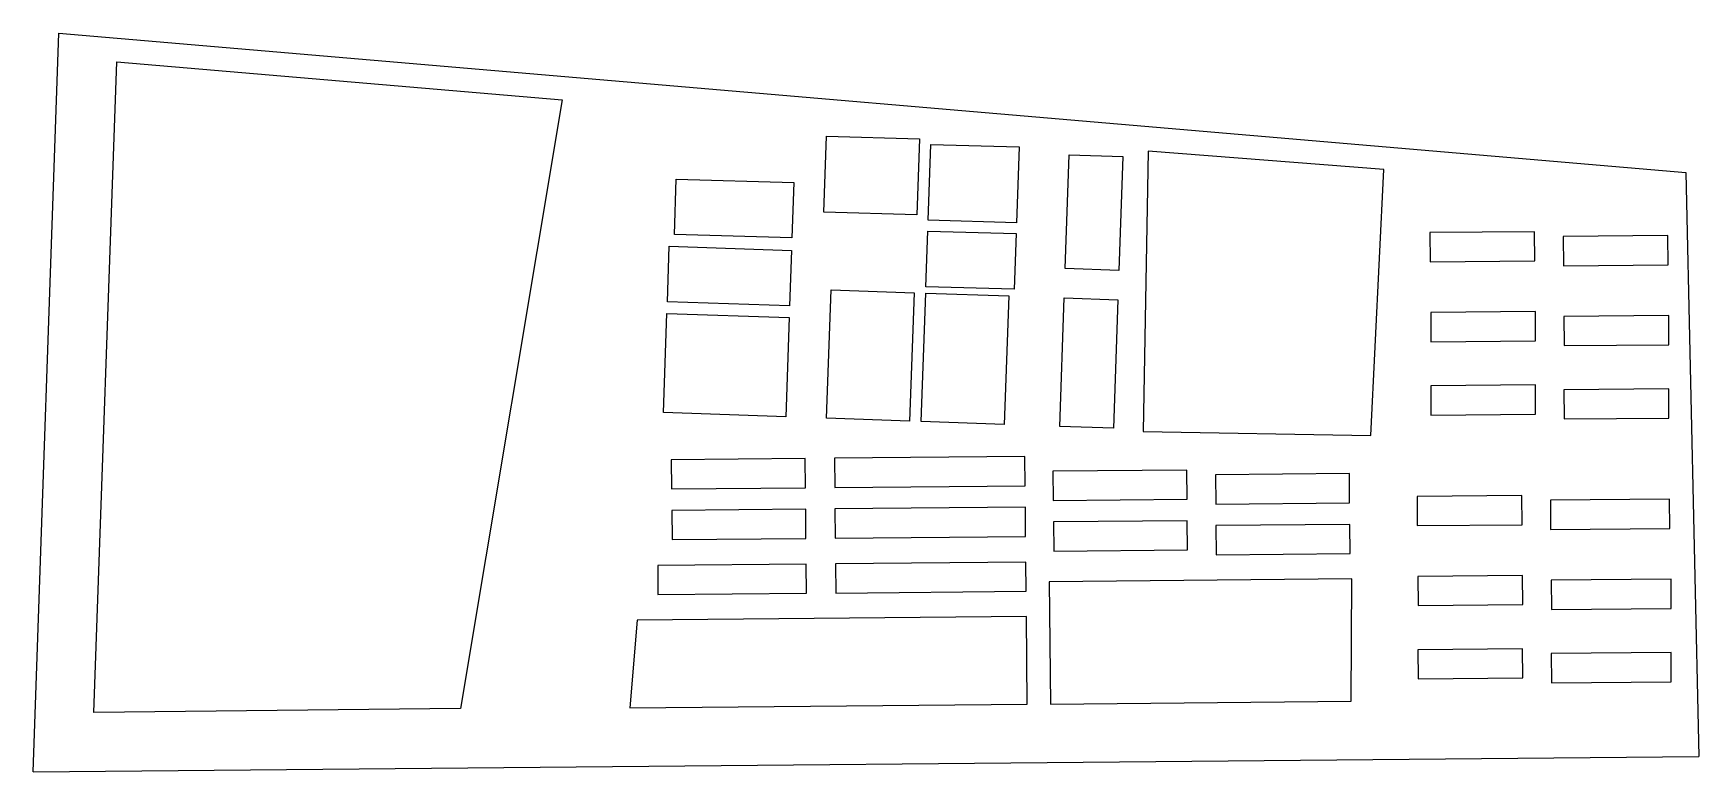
# Model space of a CAD drawing. Header units: millimetres. Extents: x 510627 to 511197, y 3510523 to 3510775.
import ezdxf

# ---------------------------------------------------------------- set-up
doc = ezdxf.new("R2010")
doc.units = ezdxf.units.MM
doc.header["$LTSCALE"] = 5
for name, color, linetype, true_color in [('000-封闭小区边界线', 18, 'Continuous', 0x000000), ('000历史建筑', 30, 'Continuous', 0xff7f00), ('DX-地形', 8, 'Continuous', 0x808080), ('车行-主干道', 1, 'Continuous', 0xff0000), ('车行-支路', 3, 'Continuous', 0x00ff00), ('车行-次干道', 5, 'Continuous', 0x0000ff)]:
    doc.layers.add(name, color=color, linetype=linetype, true_color=true_color)

msp = doc.modelspace()

# ---------------------------------------------------------------- linework, layer by layer
at = {"layer": '000-封闭小区边界线'}
for points in [[(510647.57, 3510542.75), (510655.42, 3510765.49), (510807.84, 3510752.44), (510773.1, 3510544.16)], [(511089.15, 3510728.56), (511008.46, 3510734.9), (511006.69, 3510638.94), (511084.64, 3510637.62)], [(510974.56, 3510587.47), (510975.02, 3510545.67), (511077.94, 3510546.6), (511078.11, 3510588.55)], [(510967.02, 3510545.59), (510966.75, 3510575.59), (510833.57, 3510574.39), (510831, 3510544.36)]]:
    msp.add_lwpolyline(points, close=True, dxfattribs=at)
at = {"layer": '000历史建筑'}
msp.add_lwpolyline([(510963.23, 3510706.66), (510962.58, 3510687.67), (510932.37, 3510688.48), (510933.03, 3510707.46)], close=True, dxfattribs=at)
at = {"layer": 'DX-地形'}
for points in [[(510930.12, 3510739.1), (510929.23, 3510713.11), (510897.4, 3510714.05), (510898.3, 3510740.04)], [(510964.26, 3510736.32), (510963.36, 3510710.34), (510933.16, 3510711.22), (510934.06, 3510737.2)], [(510999.79, 3510733), (510998.44, 3510694.03), (510980.02, 3510694.67), (510981.37, 3510733.64)], [(510887.15, 3510724.15), (510886.49, 3510705.17), (510846.27, 3510706.32), (510846.92, 3510725.3)], [(511140.72, 3510707.32), (511104.88, 3510707), (511104.98, 3510697), (511140.81, 3510697.32)], [(511186.34, 3510706), (511150.51, 3510705.67), (511150.6, 3510695.67), (511186.43, 3510696)], [(510886.34, 3510700.91), (510885.69, 3510681.92), (510843.87, 3510683.37), (510844.53, 3510702.36)], [(510928.3, 3510686.45), (510926.78, 3510642.48), (510898.36, 3510643.46), (510899.89, 3510687.43)], [(510960.72, 3510685.33), (510959.19, 3510641.35), (510930.78, 3510642.34), (510932.3, 3510686.31)], [(510998.1, 3510684.03), (510996.58, 3510640.06), (510978.15, 3510640.7), (510979.67, 3510684.67)], [(511140.97, 3510679.97), (511105.13, 3510679.65), (511105.22, 3510669.65), (511141.06, 3510669.97)], [(510885.55, 3510677.92), (510884.37, 3510643.95), (510842.56, 3510645.39), (510843.73, 3510679.37)], [(511186.59, 3510678.65), (511150.75, 3510678.32), (511150.84, 3510668.32), (511186.68, 3510668.65)], [(511140.97, 3510654.88), (511105.14, 3510654.56), (511105.23, 3510644.56), (511141.06, 3510644.88)], [(511186.59, 3510653.55), (511150.76, 3510653.23), (511150.85, 3510643.23), (511186.68, 3510643.55)], [(510891.07, 3510629.7), (510845.23, 3510629.28), (510845.32, 3510619.28), (510891.16, 3510619.7)], [(510966.25, 3510630.38), (510901.07, 3510629.79), (510901.16, 3510619.79), (510966.34, 3510620.38)], [(511021.68, 3510625.75), (510975.85, 3510625.34), (510975.94, 3510615.34), (511021.77, 3510615.75)], [(511077.3, 3510624.52), (511031.47, 3510624.1), (511031.56, 3510614.1), (511077.4, 3510614.52)], [(511136.3, 3510617.04), (511100.47, 3510616.71), (511100.56, 3510606.71), (511136.39, 3510607.04)], [(510891.22, 3510612.34), (510845.39, 3510611.93), (510845.48, 3510601.93), (510891.31, 3510602.34)], [(510966.41, 3510613.03), (510901.22, 3510612.43), (510901.31, 3510602.44), (510966.5, 3510603.03)], [(511186.92, 3510615.75), (511146.09, 3510615.38), (511146.18, 3510605.39), (511187.01, 3510605.76)], [(511021.84, 3510608.4), (510976.01, 3510607.98), (510976.1, 3510597.98), (511021.93, 3510598.4)], [(511077.46, 3510607.16), (511031.63, 3510606.75), (511031.72, 3510596.75), (511077.55, 3510597.16)], [(510966.58, 3510594.25), (510901.39, 3510593.66), (510901.48, 3510583.66), (510966.67, 3510584.25)], [(510891.39, 3510593.57), (510840.56, 3510593.11), (510840.65, 3510583.11), (510891.48, 3510583.57)], [(511136.55, 3510589.68), (511100.71, 3510589.36), (511100.81, 3510579.36), (511136.64, 3510579.68)], [(511187.39, 3510588.41), (511146.34, 3510588.03), (511146.43, 3510578.03), (511187.48, 3510578.41)], [(511136.55, 3510564.59), (511100.72, 3510564.27), (511100.81, 3510554.27), (511136.64, 3510554.59)], [(511187.4, 3510563.31), (511146.34, 3510562.94), (511146.43, 3510552.94), (511187.49, 3510553.31)]]:
    msp.add_lwpolyline(points, close=True, dxfattribs=at)
at = {"layer": '车行-主干道'}
for points in [[(510626.86, 3510522.51), (510635.64, 3510775.21)], [(510626.86, 3510522.51), (511196.86, 3510527.68)]]:
    msp.add_lwpolyline(points, dxfattribs=at)
at = {"layer": '车行-支路'}
msp.add_lwpolyline([(510635.64, 3510775.21), (511192.49, 3510727.54)], dxfattribs=at)
at = {"layer": '车行-次干道'}
msp.add_lwpolyline([(511192.49, 3510727.54), (511196.86, 3510527.68)], dxfattribs=at)

doc.saveas('drawing.dxf')
